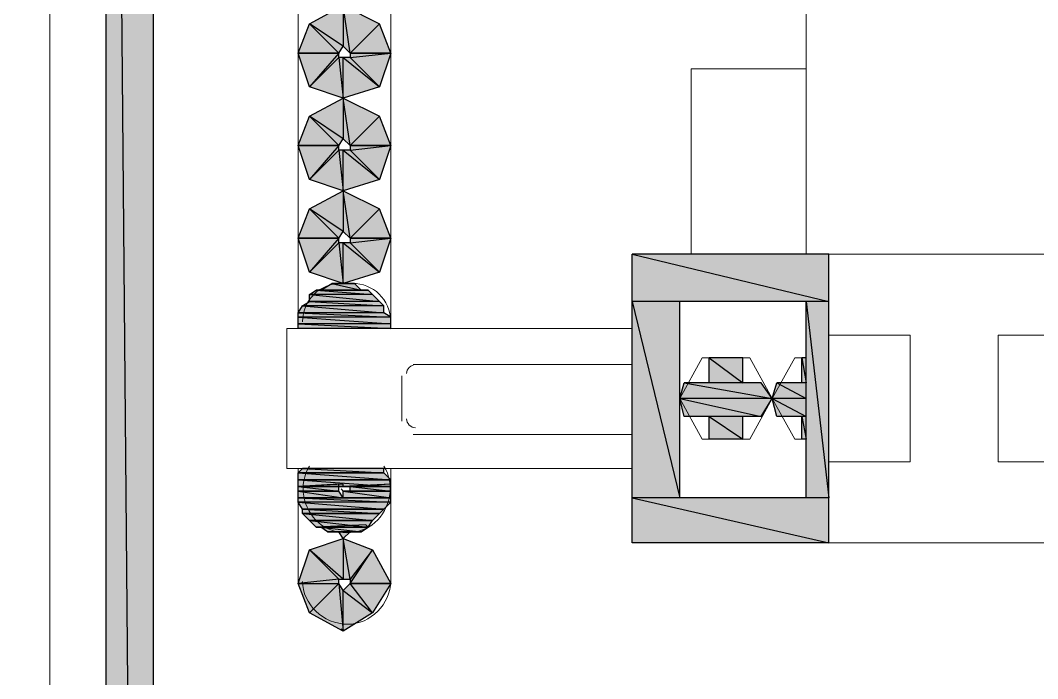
# Model space of a CAD drawing. Header units: millimetres. Extents: x 40 to 176, y -32 to 59.
# Drawn here: x 104.483 to 105.112, y -4.187 to -3.779 of the extents above; entities that cross this region are included whole.
import ezdxf

# ---------------------------------------------------------------- set-up
doc = ezdxf.new("R2010")
doc.units = ezdxf.units.MM
doc.layers.add('15 - Quadro de medição', color=6, linetype='Continuous')

msp = doc.modelspace()

# ---------------------------------------------------------------- hatches: boundary and pattern name
at = {"layer": '15 - Quadro de medição', "true_color": 0x000007}
h = msp.add_hatch(color=7, dxfattribs=at)
h.paths.add_polyline_path([(104.56549, -2.68359), (104.53616, -2.68359), (104.56549, -6.02603)])
h.paths.add_polyline_path([(104.53616, -2.68359), (104.56549, -6.02603), (104.53616, -6.02603)])
h = msp.add_hatch(color=7, dxfattribs=at)
h.paths.add_polyline_path([(104.71215, -3.7996), (104.70517, -3.78144), (104.68701, -3.7996)])
h.paths.add_polyline_path([(104.70517, -3.78144), (104.68701, -3.7996), (104.68282, -3.77026)])
h.paths.add_polyline_path([(104.68701, -3.7996), (104.68282, -3.77026), (104.68282, -3.79541)])
h.paths.add_polyline_path([(104.68282, -3.77026), (104.68282, -3.79541), (104.66187, -3.78144)])
h.paths.add_polyline_path([(104.68282, -3.79541), (104.66187, -3.78144), (104.68003, -3.7996)])
h.paths.add_polyline_path([(104.66187, -3.78144), (104.68003, -3.7996), (104.65488, -3.7996)])
h = msp.add_hatch(color=7, dxfattribs=at)
h.paths.add_polyline_path([(104.65488, -3.7996), (104.68003, -3.7996), (104.66187, -3.82055)])
h.paths.add_polyline_path([(104.68003, -3.7996), (104.66187, -3.82055), (104.68003, -3.80239)])
h.paths.add_polyline_path([(104.66187, -3.82055), (104.68003, -3.80239), (104.68282, -3.82753)])
h.paths.add_polyline_path([(104.68003, -3.80239), (104.68282, -3.82753), (104.68282, -3.80239)])
h.paths.add_polyline_path([(104.68282, -3.82753), (104.68282, -3.80239), (104.70517, -3.82055)])
h.paths.add_polyline_path([(104.68282, -3.80239), (104.70517, -3.82055), (104.68701, -3.80239)])
h.paths.add_polyline_path([(104.70517, -3.82055), (104.68701, -3.80239), (104.71215, -3.7996)])
h.paths.add_polyline_path([(104.68701, -3.80239), (104.71215, -3.7996), (104.68701, -3.7996)])
h = msp.add_hatch(color=7, dxfattribs=at)
h.paths.add_polyline_path([(104.71215, -3.85686), (104.70517, -3.8387), (104.68701, -3.85686)])
h.paths.add_polyline_path([(104.70517, -3.8387), (104.68701, -3.85686), (104.68282, -3.82753)])
h.paths.add_polyline_path([(104.68701, -3.85686), (104.68282, -3.82753), (104.68282, -3.85267)])
h.paths.add_polyline_path([(104.68282, -3.82753), (104.68282, -3.85267), (104.66187, -3.8387)])
h.paths.add_polyline_path([(104.68282, -3.85267), (104.66187, -3.8387), (104.68003, -3.85686)])
h.paths.add_polyline_path([(104.66187, -3.8387), (104.68003, -3.85686), (104.65488, -3.85686)])
h = msp.add_hatch(color=7, dxfattribs=at)
h.paths.add_polyline_path([(104.65488, -3.85686), (104.68003, -3.85686), (104.66187, -3.87781)])
h.paths.add_polyline_path([(104.68003, -3.85686), (104.66187, -3.87781), (104.68003, -3.85966)])
h.paths.add_polyline_path([(104.66187, -3.87781), (104.68003, -3.85966), (104.68282, -3.8848)])
h.paths.add_polyline_path([(104.68003, -3.85966), (104.68282, -3.8848), (104.68282, -3.85966)])
h.paths.add_polyline_path([(104.68282, -3.8848), (104.68282, -3.85966), (104.70517, -3.87781)])
h.paths.add_polyline_path([(104.68282, -3.85966), (104.70517, -3.87781), (104.68701, -3.85966)])
h.paths.add_polyline_path([(104.70517, -3.87781), (104.68701, -3.85966), (104.71215, -3.85686)])
h.paths.add_polyline_path([(104.68701, -3.85966), (104.71215, -3.85686), (104.68701, -3.85686)])
h = msp.add_hatch(color=7, dxfattribs=at)
h.paths.add_polyline_path([(104.71215, -3.91413), (104.70517, -3.89597), (104.68701, -3.91413)])
h.paths.add_polyline_path([(104.70517, -3.89597), (104.68701, -3.91413), (104.68282, -3.8848)])
h.paths.add_polyline_path([(104.68701, -3.91413), (104.68282, -3.8848), (104.68282, -3.90994)])
h.paths.add_polyline_path([(104.68282, -3.8848), (104.68282, -3.90994), (104.66187, -3.89597)])
h.paths.add_polyline_path([(104.68282, -3.90994), (104.66187, -3.89597), (104.68003, -3.91413)])
h.paths.add_polyline_path([(104.66187, -3.89597), (104.68003, -3.91413), (104.65488, -3.91413)])
h = msp.add_hatch(color=7, dxfattribs=at)
h.paths.add_polyline_path([(104.65488, -3.91413), (104.68003, -3.91413), (104.66187, -3.93508)])
h.paths.add_polyline_path([(104.68003, -3.91413), (104.66187, -3.93508), (104.68003, -3.91692)])
h.paths.add_polyline_path([(104.66187, -3.93508), (104.68003, -3.91692), (104.68282, -3.94206)])
h.paths.add_polyline_path([(104.68003, -3.91692), (104.68282, -3.94206), (104.68282, -3.91692)])
h.paths.add_polyline_path([(104.68282, -3.94206), (104.68282, -3.91692), (104.70517, -3.93508)])
h.paths.add_polyline_path([(104.68282, -3.91692), (104.70517, -3.93508), (104.68701, -3.91692)])
h.paths.add_polyline_path([(104.70517, -3.93508), (104.68701, -3.91692), (104.71215, -3.91413)])
h.paths.add_polyline_path([(104.68701, -3.91692), (104.71215, -3.91413), (104.68701, -3.91413)])
h = msp.add_hatch(color=7, dxfattribs=at)
h.paths.add_polyline_path([(104.98312, -3.92391), (104.86161, -3.92391), (104.98312, -3.95324)])
h.paths.add_polyline_path([(104.86161, -3.92391), (104.98312, -3.95324), (104.86161, -3.95324)])
h = msp.add_hatch(color=7, dxfattribs=at)
h.paths.add_polyline_path([(104.6898, -3.94206), (104.67584, -3.94206), (104.69399, -3.94626)])
h.paths.add_polyline_path([(104.67584, -3.94206), (104.69399, -3.94626), (104.66885, -3.94626)])
h = msp.add_hatch(color=7, dxfattribs=at)
h.paths.add_polyline_path([(104.69818, -3.94626), (104.66606, -3.94626), (104.70098, -3.94905)])
h.paths.add_polyline_path([(104.66606, -3.94626), (104.70098, -3.94905), (104.66187, -3.94905)])
h = msp.add_hatch(color=7, dxfattribs=at)
h.paths.add_polyline_path([(104.70098, -3.94905), (104.66187, -3.94905), (104.70517, -3.95324)])
h.paths.add_polyline_path([(104.66187, -3.94905), (104.70517, -3.95324), (104.66187, -3.95324)])
h = msp.add_hatch(color=7, dxfattribs=at)
h.paths.add_polyline_path([(104.70796, -3.95603), (104.65768, -3.95603), (104.70796, -3.96022)])
h.paths.add_polyline_path([(104.65768, -3.95603), (104.70796, -3.96022), (104.65488, -3.96022)])
h = msp.add_hatch(color=7, dxfattribs=at)
h.paths.add_polyline_path([(104.70517, -3.95324), (104.66187, -3.95324), (104.70796, -3.95603)])
h.paths.add_polyline_path([(104.66187, -3.95324), (104.70796, -3.95603), (104.65768, -3.95603)])
h = msp.add_hatch(color=7, dxfattribs=at)
h.paths.add_polyline_path([(104.89094, -3.95324), (104.86161, -3.95324), (104.89094, -4.07476)])
h.paths.add_polyline_path([(104.86161, -3.95324), (104.89094, -4.07476), (104.86161, -4.07476)])
h = msp.add_hatch(color=7, dxfattribs=at)
h.paths.add_polyline_path([(104.98312, -3.95324), (104.96916, -3.95324), (104.98312, -4.07476)])
h.paths.add_polyline_path([(104.96916, -3.95324), (104.98312, -4.07476), (104.96916, -4.07476)])
h = msp.add_hatch(color=7, dxfattribs=at)
h.paths.add_polyline_path([(104.70796, -3.96022), (104.65488, -3.96022), (104.71215, -3.96302)])
h.paths.add_polyline_path([(104.65488, -3.96022), (104.71215, -3.96302), (104.65488, -3.96302)])
h = msp.add_hatch(color=7, dxfattribs=at)
h.paths.add_polyline_path([(104.71215, -3.96302), (104.65488, -3.96302), (104.71215, -3.96721)])
h.paths.add_polyline_path([(104.65488, -3.96302), (104.71215, -3.96721), (104.65488, -3.96721)])
h = msp.add_hatch(color=7, dxfattribs=at)
h.paths.add_polyline_path([(104.71215, -3.96721), (104.65488, -3.96721), (104.71215, -3.97)])
h.paths.add_polyline_path([(104.65488, -3.96721), (104.71215, -3.97), (104.65488, -3.97)])
h = msp.add_hatch(color=7, dxfattribs=at)
h.paths.add_polyline_path([(104.93005, -3.98816), (104.90909, -3.98816), (104.93005, -4.00352)])
h.paths.add_polyline_path([(104.90909, -3.98816), (104.93005, -4.00352), (104.90909, -4.00352)])
h = msp.add_hatch(color=7, dxfattribs=at)
h.paths.add_polyline_path([(104.96916, -3.98816), (104.96636, -3.98816), (104.96916, -4.00352)])
h.paths.add_polyline_path([(104.96636, -3.98816), (104.96916, -4.00352), (104.96636, -4.00352)])
h = msp.add_hatch(color=7, dxfattribs=at)
h.paths.add_polyline_path([(104.94122, -4.00352), (104.89373, -4.00352), (104.9482, -4.0133)])
h.paths.add_polyline_path([(104.89373, -4.00352), (104.9482, -4.0133), (104.89094, -4.0133)])
h = msp.add_hatch(color=7, dxfattribs=at)
h.paths.add_polyline_path([(104.96916, -4.00352), (104.951, -4.00352), (104.96916, -4.0133)])
h.paths.add_polyline_path([(104.951, -4.00352), (104.96916, -4.0133), (104.9482, -4.0133)])
h = msp.add_hatch(color=7, dxfattribs=at)
h.paths.add_polyline_path([(104.9482, -4.0133), (104.89094, -4.0133), (104.94122, -4.02447)])
h.paths.add_polyline_path([(104.89094, -4.0133), (104.94122, -4.02447), (104.89373, -4.02447)])
h = msp.add_hatch(color=7, dxfattribs=at)
h.paths.add_polyline_path([(104.96916, -4.0133), (104.9482, -4.0133), (104.96916, -4.02447)])
h.paths.add_polyline_path([(104.9482, -4.0133), (104.96916, -4.02447), (104.951, -4.02447)])
h = msp.add_hatch(color=7, dxfattribs=at)
h.paths.add_polyline_path([(104.93005, -4.02447), (104.90909, -4.02447), (104.93005, -4.03844)])
h.paths.add_polyline_path([(104.90909, -4.02447), (104.93005, -4.03844), (104.90909, -4.03844)])
h = msp.add_hatch(color=7, dxfattribs=at)
h.paths.add_polyline_path([(104.96916, -4.02447), (104.96636, -4.02447), (104.96916, -4.03844)])
h.paths.add_polyline_path([(104.96636, -4.02447), (104.96916, -4.03844), (104.96636, -4.03844)])
h = msp.add_hatch(color=7, dxfattribs=at)
h.paths.add_polyline_path([(104.70796, -4.0566), (104.65768, -4.0566), (104.70796, -4.05939)])
h.paths.add_polyline_path([(104.65768, -4.0566), (104.70796, -4.05939), (104.65488, -4.05939)])
h.paths.add_polyline_path([(104.70796, -4.05939), (104.65488, -4.05939)])
h.paths.add_polyline_path([(104.65488, -4.05939), (104.70796, -4.05939)])
h = msp.add_hatch(color=7, dxfattribs=at)
h.paths.add_polyline_path([(104.70796, -4.05939), (104.65488, -4.05939), (104.71215, -4.06358)])
h.paths.add_polyline_path([(104.65488, -4.05939), (104.71215, -4.06358), (104.65488, -4.06358)])
h.paths.add_polyline_path([(104.71215, -4.06358), (104.65488, -4.06358)])
h.paths.add_polyline_path([(104.65488, -4.06358), (104.71215, -4.06358)])
h = msp.add_hatch(color=7, dxfattribs=at)
h.paths.add_polyline_path([(104.71215, -4.06358), (104.65488, -4.06358), (104.71215, -4.06777)])
h.paths.add_polyline_path([(104.65488, -4.06358), (104.71215, -4.06777), (104.65488, -4.06777)])
h = msp.add_hatch(color=7, dxfattribs=at)
h.paths.add_polyline_path([(104.65488, -4.06777), (104.68282, -4.06777), (104.68282, -4.06638)])
h.paths.add_polyline_path([(104.68282, -4.06777), (104.68282, -4.06638), (104.65488, -4.06777)])
h = msp.add_hatch(color=7, dxfattribs=at)
h.paths.add_polyline_path([(104.68003, -4.06777), (104.68003, -4.06638), (104.65488, -4.06777)])
h.paths.add_polyline_path([(104.68003, -4.06777), (104.65488, -4.06777), (104.68282, -4.06777)])
h = msp.add_hatch(color=7, dxfattribs=at)
h.paths.add_polyline_path([(104.65488, -4.06777), (104.68003, -4.06777), (104.68003, -4.06638)])
h.paths.add_polyline_path([(104.68003, -4.06777), (104.68003, -4.06638), (104.65488, -4.06777)])
h = msp.add_hatch(color=7, dxfattribs=at)
h.paths.add_polyline_path([(104.65488, -4.06777), (104.68003, -4.06777), (104.68003, -4.06638)])
h.paths.add_polyline_path([(104.68003, -4.06777), (104.68003, -4.06638), (104.65488, -4.06777)])
h = msp.add_hatch(color=7, dxfattribs=at)
h.paths.add_polyline_path([(104.65488, -4.06777), (104.68003, -4.06777), (104.68003, -4.06638)])
h.paths.add_polyline_path([(104.68003, -4.06777), (104.68003, -4.06638), (104.65488, -4.06777)])
h = msp.add_hatch(color=7, dxfattribs=at)
h.paths.add_polyline_path([(104.65488, -4.06777), (104.68003, -4.06777), (104.68003, -4.06638)])
h.paths.add_polyline_path([(104.68003, -4.06777), (104.68003, -4.06638), (104.65488, -4.06777)])
h.paths.add_polyline_path([(104.68003, -4.06777), (104.65488, -4.06777)])
h.paths.add_polyline_path([(104.65488, -4.06777), (104.68003, -4.06777), (104.68003, -4.06638)])
h = msp.add_hatch(color=7, dxfattribs=at)
h.paths.add_polyline_path([(104.65488, -4.06777), (104.68003, -4.06777), (104.68003, -4.06638)])
h.paths.add_polyline_path([(104.68003, -4.06777), (104.68003, -4.06638), (104.65488, -4.06777)])
h = msp.add_hatch(color=7, dxfattribs=at)
h.paths.add_polyline_path([(104.68003, -4.06777), (104.65488, -4.06777), (104.68003, -4.07057)])
h.paths.add_polyline_path([(104.65488, -4.06777), (104.68003, -4.07057), (104.65488, -4.07057)])
h = msp.add_hatch(color=7, dxfattribs=at)
h.paths.add_polyline_path([(104.68003, -4.07057), (104.65488, -4.07057), (104.68282, -4.07476)])
h.paths.add_polyline_path([(104.65488, -4.07057), (104.68282, -4.07476), (104.65488, -4.07476)])
h = msp.add_hatch(color=7, dxfattribs=at)
h.paths.add_polyline_path([(104.68282, -4.06777), (104.71215, -4.06777), (104.71215, -4.06638)])
h.paths.add_polyline_path([(104.71215, -4.06777), (104.71215, -4.06638), (104.68282, -4.06777)])
h = msp.add_hatch(color=7, dxfattribs=at)
h.paths.add_polyline_path([(104.68282, -4.06777), (104.71215, -4.06777), (104.71215, -4.06638)])
h.paths.add_polyline_path([(104.71215, -4.06777), (104.71215, -4.06638), (104.68282, -4.06777)])
h = msp.add_hatch(color=7, dxfattribs=at)
h.paths.add_polyline_path([(104.68282, -4.06777), (104.71215, -4.06777), (104.71215, -4.06638)])
h.paths.add_polyline_path([(104.71215, -4.06777), (104.71215, -4.06638), (104.68282, -4.06777)])
h = msp.add_hatch(color=7, dxfattribs=at)
h.paths.add_polyline_path([(104.71215, -4.07057), (104.68282, -4.07057), (104.71215, -4.07476)])
h.paths.add_polyline_path([(104.68282, -4.07057), (104.71215, -4.07476), (104.68282, -4.07476)])
h = msp.add_hatch(color=7, dxfattribs=at)
h.paths.add_polyline_path([(104.68701, -4.06777), (104.71215, -4.06777), (104.71215, -4.06638)])
h.paths.add_polyline_path([(104.71215, -4.06777), (104.71215, -4.06638), (104.68701, -4.06777)])
h = msp.add_hatch(color=7, dxfattribs=at)
h.paths.add_polyline_path([(104.68701, -4.06777), (104.71215, -4.06777), (104.71215, -4.06638)])
h.paths.add_polyline_path([(104.71215, -4.06777), (104.71215, -4.06638), (104.68701, -4.06777)])
h = msp.add_hatch(color=7, dxfattribs=at)
h.paths.add_polyline_path([(104.68701, -4.06777), (104.71215, -4.06777), (104.71215, -4.06638)])
h.paths.add_polyline_path([(104.71215, -4.06777), (104.71215, -4.06638), (104.68701, -4.06777)])
h = msp.add_hatch(color=7, dxfattribs=at)
h.paths.add_polyline_path([(104.71215, -4.06777), (104.68701, -4.06777), (104.71215, -4.07057)])
h.paths.add_polyline_path([(104.68701, -4.06777), (104.71215, -4.07057), (104.68701, -4.07057)])
h = msp.add_hatch(color=7, dxfattribs=at)
h.paths.add_polyline_path([(104.71215, -4.07476), (104.65488, -4.07476), (104.71215, -4.07755)])
h.paths.add_polyline_path([(104.65488, -4.07476), (104.71215, -4.07755), (104.65488, -4.07755)])
h = msp.add_hatch(color=7, dxfattribs=at)
h.paths.add_polyline_path([(104.98312, -4.07476), (104.86161, -4.07476), (104.98312, -4.10269)])
h.paths.add_polyline_path([(104.86161, -4.07476), (104.98312, -4.10269), (104.86161, -4.10269)])
h = msp.add_hatch(color=7, dxfattribs=at)
h.paths.add_polyline_path([(104.71215, -4.07755), (104.65488, -4.07755), (104.70796, -4.08174)])
h.paths.add_polyline_path([(104.65488, -4.07755), (104.70796, -4.08174), (104.65768, -4.08174)])
h.paths.add_polyline_path([(104.70796, -4.08174), (104.65768, -4.08174)])
h.paths.add_polyline_path([(104.65768, -4.08174), (104.70796, -4.08174)])
h = msp.add_hatch(color=7, dxfattribs=at)
h.paths.add_polyline_path([(104.70796, -4.08174), (104.65768, -4.08174), (104.70517, -4.08453)])
h.paths.add_polyline_path([(104.65768, -4.08174), (104.70517, -4.08453), (104.65768, -4.08453)])
h.paths.add_polyline_path([(104.70517, -4.08453), (104.65768, -4.08453)])
h.paths.add_polyline_path([(104.65768, -4.08453), (104.70517, -4.08453)])
h = msp.add_hatch(color=7, dxfattribs=at)
h.paths.add_polyline_path([(104.70517, -4.08453), (104.65768, -4.08453), (104.70098, -4.08872)])
h.paths.add_polyline_path([(104.65768, -4.08453), (104.70098, -4.08872), (104.66187, -4.08872)])
h.paths.add_polyline_path([(104.70098, -4.08872), (104.66187, -4.08872)])
h.paths.add_polyline_path([(104.66187, -4.08872), (104.70098, -4.08872)])
h = msp.add_hatch(color=7, dxfattribs=at)
h.paths.add_polyline_path([(104.70098, -4.08872), (104.66187, -4.08872), (104.69818, -4.09291)])
h.paths.add_polyline_path([(104.66187, -4.08872), (104.69818, -4.09291), (104.66606, -4.09291)])
h.paths.add_polyline_path([(104.69818, -4.09291), (104.66606, -4.09291), (104.66885, -4.09291)])
msp.add_hatch(color=7, dxfattribs=at).paths.add_polyline_path([(104.66606, -4.09291), (104.69818, -4.09291), (104.69679, -4.09152)])
h = msp.add_hatch(color=7, dxfattribs=at)
h.paths.add_polyline_path([(104.69818, -4.09291), (104.66885, -4.09291), (104.69399, -4.09571)])
h.paths.add_polyline_path([(104.66885, -4.09291), (104.69399, -4.09571), (104.67304, -4.09571)])
h.paths.add_polyline_path([(104.69399, -4.09571), (104.67304, -4.09571)])
h.paths.add_polyline_path([(104.67304, -4.09571), (104.69399, -4.09571)])
h = msp.add_hatch(color=7, dxfattribs=at)
h.paths.add_polyline_path([(104.67584, -4.09571), (104.68003, -4.09571), (104.68701, -4.09571)])
h.paths.add_polyline_path([(104.68003, -4.09571), (104.68701, -4.09571), (104.68282, -4.0999)])
h = msp.add_hatch(color=7, dxfattribs=at)
h.paths.add_polyline_path([(104.71215, -4.12783), (104.68701, -4.12783), (104.70098, -4.10688)])
h.paths.add_polyline_path([(104.68701, -4.12783), (104.70098, -4.10688), (104.68701, -4.12504)])
h.paths.add_polyline_path([(104.70098, -4.10688), (104.68701, -4.12504), (104.68282, -4.0999)])
h.paths.add_polyline_path([(104.68701, -4.12504), (104.68282, -4.0999), (104.68282, -4.12504)])
h.paths.add_polyline_path([(104.68282, -4.0999), (104.68282, -4.12504), (104.66187, -4.10688)])
h.paths.add_polyline_path([(104.68282, -4.12504), (104.66187, -4.10688), (104.68003, -4.12504)])
h.paths.add_polyline_path([(104.66187, -4.10688), (104.68003, -4.12504), (104.65488, -4.12783)])
h.paths.add_polyline_path([(104.68003, -4.12504), (104.65488, -4.12783), (104.68003, -4.12783)])
h.paths.add_polyline_path([(104.65488, -4.12783), (104.68003, -4.12783), (104.66187, -4.14599)])
h = msp.add_hatch(color=7, dxfattribs=at)
h.paths.add_polyline_path([(104.66187, -4.14599), (104.68003, -4.12783), (104.68282, -4.15717)])
h.paths.add_polyline_path([(104.68003, -4.12783), (104.68282, -4.15717), (104.68282, -4.13202)])
h.paths.add_polyline_path([(104.68282, -4.15717), (104.68282, -4.13202), (104.70098, -4.14599)])
h.paths.add_polyline_path([(104.68282, -4.13202), (104.70098, -4.14599), (104.68701, -4.12783)])
h.paths.add_polyline_path([(104.70098, -4.14599), (104.68701, -4.12783), (104.71215, -4.12783)])

# ---------------------------------------------------------------- linework, layer by layer
at = {"layer": '15 - Quadro de medição', "color": 7, "linetype": 'Continuous', "lineweight": 20, "true_color": 0x000007}
for points in [[(102.64914, -2.31903), (104.50124, -2.31903), (104.50124, -6.02603), (102.64914, -6.02603)], [(104.50124, -2.31903), (106.35334, -2.31903), (106.35334, -6.02603), (104.50124, -6.02603)], [(105.42729, -3.92391), (106.00276, -3.92391), (106.00276, -4.10269), (104.86161, -4.10269), (104.86161, -3.92391)], [(104.98312, -4.05241), (105.03341, -4.05241), (105.03341, -3.97419), (104.98312, -3.97419)], [(105.08788, -4.05241), (105.13677, -4.05241), (105.13677, -3.97419), (105.08788, -3.97419)], [(104.9049, -3.98816), (104.89094, -4.0133), (104.9049, -4.03844), (104.93424, -4.03844), (104.9482, -4.0133), (104.93424, -3.98816)]]:
    msp.add_lwpolyline(points, close=True, dxfattribs=at)
for points in [[(104.56549, -6.02603), (104.56549, -2.46848), (104.56549, -2.46848)], [(104.50124, -2.5481), (104.50124, -6.02603), (102.64914, -6.02603), (102.64914, -2.5481)], [(106.35334, -2.5481), (106.35334, -6.02603), (104.50124, -6.02603), (104.50124, -2.5481)], [(104.53616, -2.68359), (104.53616, -6.02603), (104.56549, -6.02603), (104.52219, -6.02603)], [(104.65488, -3.97), (104.65488, -3.06211), (104.65488, -3.06211)], [(104.71215, -3.06211), (104.71215, -3.97), (104.71215, -3.97)], [(104.96916, -3.92391), (104.96916, -3.57751), (104.96916, -3.57751)], [(104.89792, -3.92391), (104.89792, -3.80937), (104.96916, -3.80937)], [(104.98312, -3.92391), (104.98312, -4.10269), (104.98312, -4.10269)], [(104.68701, -3.94206), (104.68282, -3.94206), (104.68003, -3.94206)], [(104.96916, -3.95324), (104.89094, -3.95324), (104.89094, -4.07476), (104.96916, -4.07476)], [(104.96916, -3.95324), (104.96916, -4.07476), (104.96916, -4.07476)], [(104.86161, -3.97), (104.6479, -3.97), (104.6479, -4.0566), (104.86161, -4.0566)], [(104.6479, -3.97), (104.75545, -3.97), (104.75545, -3.97)], [(104.65488, -3.96721), (104.65488, -3.97), (104.65488, -3.97)], [(104.71215, -3.97), (104.71215, -3.96721), (104.71215, -3.96721)], [(104.90909, -3.98816), (104.90909, -4.00352), (104.90909, -4.00352)], [(104.93005, -3.98816), (104.93005, -4.00352), (104.93005, -4.00352)], [(104.96916, -3.98816), (104.96217, -3.98816), (104.9482, -4.0133), (104.96217, -4.03844), (104.96916, -4.03844)], [(104.96217, -3.98816), (104.96636, -3.98816), (104.96636, -4.00352)], [(104.72612, -3.99235), (104.86161, -3.99235), (104.86161, -3.99235)], [(104.71914, -4.02727), (104.71914, -3.99933), (104.71914, -3.99933)], [(104.89373, -4.00352), (104.90909, -4.00352), (104.90909, -4.00352)], [(104.93005, -4.00352), (104.94122, -4.00352), (104.94122, -4.00352)], [(104.951, -4.00352), (104.96636, -4.00352), (104.96636, -4.00352)], [(104.89373, -4.02447), (104.90909, -4.02447), (104.90909, -4.02447)], [(104.90909, -4.02447), (104.90909, -4.03844), (104.90909, -4.03844)], [(104.93005, -4.02447), (104.93005, -4.03844), (104.93005, -4.03844)], [(104.93005, -4.02447), (104.94122, -4.02447), (104.94122, -4.02447)], [(104.951, -4.02447), (104.96636, -4.02447), (104.96636, -4.02447)], [(104.96636, -4.02447), (104.96636, -4.03844), (104.96636, -4.03844)], [(104.86161, -4.03565), (104.72612, -4.03565), (104.72612, -4.03565)], [(104.65488, -4.12783), (104.65488, -4.0566), (104.65488, -4.0566)], [(104.71215, -4.0566), (104.71215, -4.12783), (104.71215, -4.12783)], [(104.68282, -4.07057), (104.68142, -4.06917), (104.68142, -4.06917)], [(104.68282, -4.15717), (104.68142, -4.15577), (104.68142, -4.15577)]]:
    msp.add_lwpolyline(points, dxfattribs=at)
at = {"layer": '15 - Quadro de medição', "color": 7, "linetype": 'Continuous', "lineweight": -2, "true_color": 0x000007}
for points in [[(104.56549, -2.68359), (104.53616, -2.68359), (104.56549, -6.02603)], [(104.53616, -2.68359), (104.56549, -6.02603), (104.53616, -6.02603)], [(104.68282, -3.77026), (104.68282, -3.79541), (104.66187, -3.78144)], [(104.70517, -3.78144), (104.68701, -3.7996), (104.68282, -3.77026)], [(104.68701, -3.7996), (104.68282, -3.77026), (104.68282, -3.79541)], [(104.66187, -3.78144), (104.68003, -3.7996), (104.65488, -3.7996)], [(104.68282, -3.79541), (104.66187, -3.78144), (104.68003, -3.7996)], [(104.71215, -3.7996), (104.70517, -3.78144), (104.68701, -3.7996)], [(104.65488, -3.7996), (104.68003, -3.7996), (104.66187, -3.82055)], [(104.68003, -3.7996), (104.66187, -3.82055), (104.68003, -3.80239)], [(104.70517, -3.82055), (104.68701, -3.80239), (104.71215, -3.7996)], [(104.68701, -3.80239), (104.71215, -3.7996), (104.68701, -3.7996)], [(104.66187, -3.82055), (104.68003, -3.80239), (104.68282, -3.82753)], [(104.68003, -3.80239), (104.68282, -3.82753), (104.68282, -3.80239)], [(104.68282, -3.82753), (104.68282, -3.80239), (104.70517, -3.82055)], [(104.68282, -3.80239), (104.70517, -3.82055), (104.68701, -3.80239)], [(104.68282, -3.82753), (104.68282, -3.85267), (104.66187, -3.8387)], [(104.70517, -3.8387), (104.68701, -3.85686), (104.68282, -3.82753)], [(104.68701, -3.85686), (104.68282, -3.82753), (104.68282, -3.85267)], [(104.66187, -3.8387), (104.68003, -3.85686), (104.65488, -3.85686)], [(104.68282, -3.85267), (104.66187, -3.8387), (104.68003, -3.85686)], [(104.71215, -3.85686), (104.70517, -3.8387), (104.68701, -3.85686)], [(104.65488, -3.85686), (104.68003, -3.85686), (104.66187, -3.87781)], [(104.68003, -3.85686), (104.66187, -3.87781), (104.68003, -3.85966)], [(104.70517, -3.87781), (104.68701, -3.85966), (104.71215, -3.85686)], [(104.68701, -3.85966), (104.71215, -3.85686), (104.68701, -3.85686)], [(104.66187, -3.87781), (104.68003, -3.85966), (104.68282, -3.8848)], [(104.68003, -3.85966), (104.68282, -3.8848), (104.68282, -3.85966)], [(104.68282, -3.8848), (104.68282, -3.85966), (104.70517, -3.87781)], [(104.68282, -3.85966), (104.70517, -3.87781), (104.68701, -3.85966)], [(104.68282, -3.8848), (104.68282, -3.90994), (104.66187, -3.89597)], [(104.70517, -3.89597), (104.68701, -3.91413), (104.68282, -3.8848)], [(104.68701, -3.91413), (104.68282, -3.8848), (104.68282, -3.90994)], [(104.66187, -3.89597), (104.68003, -3.91413), (104.65488, -3.91413)], [(104.68282, -3.90994), (104.66187, -3.89597), (104.68003, -3.91413)], [(104.71215, -3.91413), (104.70517, -3.89597), (104.68701, -3.91413)], [(104.65488, -3.91413), (104.68003, -3.91413), (104.66187, -3.93508)], [(104.68003, -3.91413), (104.66187, -3.93508), (104.68003, -3.91692)], [(104.66187, -3.93508), (104.68003, -3.91692), (104.68282, -3.94206)], [(104.68003, -3.91692), (104.68282, -3.94206), (104.68282, -3.91692)], [(104.68282, -3.94206), (104.68282, -3.91692), (104.70517, -3.93508)], [(104.68282, -3.91692), (104.70517, -3.93508), (104.68701, -3.91692)], [(104.70517, -3.93508), (104.68701, -3.91692), (104.71215, -3.91413)], [(104.68701, -3.91692), (104.71215, -3.91413), (104.68701, -3.91413)], [(104.98312, -3.92391), (104.86161, -3.92391), (104.98312, -3.95324)], [(104.86161, -3.92391), (104.98312, -3.95324), (104.86161, -3.95324)], [(104.67584, -3.94206), (104.69399, -3.94626), (104.66885, -3.94626)], [(104.68003, -3.94206), (104.6898, -3.94206), (104.67584, -3.94206)], [(104.6898, -3.94206), (104.67584, -3.94206), (104.69399, -3.94626)], [(104.68701, -3.94206), (104.68003, -3.94206), (104.6898, -3.94206)], [(104.66606, -3.94626), (104.70098, -3.94905), (104.66187, -3.94905)], [(104.70098, -3.94905), (104.66187, -3.94905), (104.70517, -3.95324)], [(104.66187, -3.94905), (104.70517, -3.95324), (104.66187, -3.95324)], [(104.66885, -3.94626), (104.69818, -3.94626), (104.66606, -3.94626)], [(104.69818, -3.94626), (104.66606, -3.94626), (104.70098, -3.94905)], [(104.69399, -3.94626), (104.66885, -3.94626), (104.69818, -3.94626)], [(104.65768, -3.95603), (104.70796, -3.96022), (104.65488, -3.96022)], [(104.66187, -3.95324), (104.70796, -3.95603), (104.65768, -3.95603)], [(104.70796, -3.95603), (104.65768, -3.95603), (104.70796, -3.96022)], [(104.70517, -3.95324), (104.66187, -3.95324), (104.70796, -3.95603)], [(104.89094, -3.95324), (104.86161, -3.95324), (104.89094, -4.07476)], [(104.86161, -3.95324), (104.89094, -4.07476), (104.86161, -4.07476)], [(104.98312, -3.95324), (104.96916, -3.95324), (104.98312, -4.07476)], [(104.96916, -3.95324), (104.98312, -4.07476), (104.96916, -4.07476)], [(104.70796, -3.96022), (104.65488, -3.96022), (104.71215, -3.96302)], [(104.65488, -3.96022), (104.71215, -3.96302), (104.65488, -3.96302)], [(104.71215, -3.96302), (104.65488, -3.96302), (104.71215, -3.96721)], [(104.65488, -3.96302), (104.71215, -3.96721), (104.65488, -3.96721)], [(104.71215, -3.96721), (104.65488, -3.96721), (104.71215, -3.97)], [(104.65488, -3.96721), (104.71215, -3.97), (104.65488, -3.97)], [(104.93005, -3.98816), (104.90909, -3.98816), (104.93005, -4.00352)], [(104.90909, -3.98816), (104.93005, -4.00352), (104.90909, -4.00352)], [(104.96916, -3.98816), (104.96636, -3.98816), (104.96916, -4.00352)], [(104.96636, -3.98816), (104.96916, -4.00352), (104.96636, -4.00352)], [(104.89373, -4.00352), (104.9482, -4.0133), (104.89094, -4.0133)], [(104.94122, -4.00352), (104.89373, -4.00352), (104.9482, -4.0133)], [(104.951, -4.00352), (104.96916, -4.0133), (104.9482, -4.0133)], [(104.96916, -4.00352), (104.951, -4.00352), (104.96916, -4.0133)], [(104.9482, -4.0133), (104.89094, -4.0133), (104.94122, -4.02447)], [(104.89094, -4.0133), (104.94122, -4.02447), (104.89373, -4.02447)], [(104.96916, -4.0133), (104.9482, -4.0133), (104.96916, -4.02447)], [(104.9482, -4.0133), (104.96916, -4.02447), (104.951, -4.02447)], [(104.93005, -4.02447), (104.90909, -4.02447), (104.93005, -4.03844)], [(104.90909, -4.02447), (104.93005, -4.03844), (104.90909, -4.03844)], [(104.96916, -4.02447), (104.96636, -4.02447), (104.96916, -4.03844)], [(104.96636, -4.02447), (104.96916, -4.03844), (104.96636, -4.03844)], [(104.65768, -4.0566), (104.70796, -4.05939), (104.65488, -4.05939)], [(104.70796, -4.0566), (104.65768, -4.0566), (104.70796, -4.05939)], [(104.70796, -4.05939), (104.65488, -4.05939)], [(104.65488, -4.05939), (104.70796, -4.05939), (104.70796, -4.05939)], [(104.70796, -4.05939), (104.65488, -4.05939), (104.71215, -4.06358)], [(104.65488, -4.05939), (104.71215, -4.06358), (104.65488, -4.06358)], [(104.71215, -4.06358), (104.65488, -4.06358)], [(104.65488, -4.06358), (104.71215, -4.06358), (104.71215, -4.06358)], [(104.71215, -4.06358), (104.65488, -4.06358), (104.71215, -4.06777)], [(104.65488, -4.06358), (104.71215, -4.06777), (104.65488, -4.06777)], [(104.65488, -4.06777), (104.68282, -4.06777), (104.68282, -4.06638)], [(104.68282, -4.06777), (104.68282, -4.06638), (104.65488, -4.06777)], [(104.68003, -4.06777), (104.68003, -4.06638), (104.65488, -4.06777)], [(104.65488, -4.06777), (104.68003, -4.06777), (104.68003, -4.06638)], [(104.68003, -4.06777), (104.68003, -4.06638), (104.65488, -4.06777)], [(104.65488, -4.06777), (104.68003, -4.06777), (104.68003, -4.06638)], [(104.68003, -4.06777), (104.68003, -4.06638), (104.65488, -4.06777)], [(104.65488, -4.06777), (104.68003, -4.06777), (104.68003, -4.06638)], [(104.68003, -4.06777), (104.68003, -4.06638), (104.65488, -4.06777)], [(104.65488, -4.06777), (104.68003, -4.06777), (104.68003, -4.06638)], [(104.68003, -4.06777), (104.68003, -4.06638), (104.65488, -4.06777)], [(104.65488, -4.06777), (104.68003, -4.06777), (104.68003, -4.06638)], [(104.65488, -4.06777), (104.68003, -4.06777), (104.68003, -4.06638)], [(104.68003, -4.06777), (104.68003, -4.06638), (104.65488, -4.06777)], [(104.68003, -4.06777), (104.65488, -4.06777), (104.68282, -4.06777)], [(104.68003, -4.06777), (104.65488, -4.06777)], [(104.68003, -4.06777), (104.65488, -4.06777), (104.68003, -4.07057)], [(104.65488, -4.06777), (104.68003, -4.07057), (104.65488, -4.07057)], [(104.65488, -4.07057), (104.68003, -4.07057), (104.68003, -4.07057)], [(104.68003, -4.07057), (104.68003, -4.07057), (104.65488, -4.07057)], [(104.68003, -4.07057), (104.65488, -4.07057)], [(104.65488, -4.07057), (104.68003, -4.07057), (104.68003, -4.07057)], [(104.65488, -4.07057), (104.68003, -4.07057), (104.68003, -4.07057)], [(104.68003, -4.07057), (104.68003, -4.07057), (104.65488, -4.07057)], [(104.65488, -4.07057), (104.68003, -4.07057), (104.68003, -4.07057)], [(104.68003, -4.07057), (104.68003, -4.07057), (104.65488, -4.07057)], [(104.65488, -4.07057), (104.68003, -4.07057), (104.68003, -4.07057)], [(104.68003, -4.07057), (104.68003, -4.07057), (104.65488, -4.07057)], [(104.65488, -4.07057), (104.68003, -4.07057), (104.68003, -4.07057)], [(104.68003, -4.07057), (104.68003, -4.07057), (104.65488, -4.07057)], [(104.65488, -4.07057), (104.68003, -4.07057), (104.68003, -4.07057)], [(104.68003, -4.07057), (104.68003, -4.07057), (104.65488, -4.07057)], [(104.68003, -4.07057), (104.65488, -4.07057), (104.68282, -4.07476)], [(104.65488, -4.07057), (104.68282, -4.07476), (104.65488, -4.07476)], [(104.68282, -4.06777), (104.71215, -4.06777), (104.71215, -4.06638)], [(104.71215, -4.06777), (104.71215, -4.06638), (104.68282, -4.06777)], [(104.68282, -4.06777), (104.71215, -4.06777), (104.71215, -4.06638)], [(104.71215, -4.06777), (104.71215, -4.06638), (104.68282, -4.06777)], [(104.68282, -4.06777), (104.71215, -4.06777), (104.71215, -4.06638)], [(104.71215, -4.06777), (104.71215, -4.06638), (104.68282, -4.06777)], [(104.71215, -4.06777), (104.68282, -4.06777)], [(104.68282, -4.06777), (104.71215, -4.06777), (104.68701, -4.06777)], [(104.68701, -4.07057), (104.71215, -4.07057), (104.68282, -4.07057)], [(104.68282, -4.07057), (104.71215, -4.07057), (104.71215, -4.07057)], [(104.71215, -4.07057), (104.71215, -4.07057), (104.68282, -4.07057)], [(104.71215, -4.07057), (104.68282, -4.07057), (104.71215, -4.07476)], [(104.68282, -4.07057), (104.71215, -4.07476), (104.68282, -4.07476)], [(104.68701, -4.06777), (104.71215, -4.06777), (104.71215, -4.06638)], [(104.71215, -4.06777), (104.71215, -4.06638), (104.68701, -4.06777)], [(104.68701, -4.06777), (104.71215, -4.06777), (104.71215, -4.06638)], [(104.71215, -4.06777), (104.71215, -4.06638), (104.68701, -4.06777)], [(104.68701, -4.06777), (104.71215, -4.06777), (104.71215, -4.06638)], [(104.71215, -4.06777), (104.71215, -4.06638), (104.68701, -4.06777)], [(104.71215, -4.06777), (104.68701, -4.06777), (104.71215, -4.07057)], [(104.68701, -4.06777), (104.71215, -4.07057), (104.68701, -4.07057)], [(104.68701, -4.07057), (104.71215, -4.07057), (104.71215, -4.07057)], [(104.71215, -4.07057), (104.71215, -4.07057), (104.68701, -4.07057)], [(104.68701, -4.07057), (104.71215, -4.07057), (104.71215, -4.07057)], [(104.71215, -4.07057), (104.71215, -4.07057), (104.68701, -4.07057)], [(104.68701, -4.07057), (104.71215, -4.07057), (104.71215, -4.07057)], [(104.71215, -4.07057), (104.71215, -4.07057), (104.68701, -4.07057)], [(104.71215, -4.07057), (104.68701, -4.07057)], [(104.68701, -4.07057), (104.71215, -4.07057), (104.71215, -4.07057)], [(104.68701, -4.07057), (104.71215, -4.07057), (104.71215, -4.07057)], [(104.71215, -4.07057), (104.71215, -4.07057), (104.68701, -4.07057)], [(104.71215, -4.07057), (104.68701, -4.07057)], [(104.65488, -4.07476), (104.68282, -4.07476), (104.68282, -4.07476)], [(104.68282, -4.07476), (104.68282, -4.07476), (104.65488, -4.07476)], [(104.65488, -4.07476), (104.71215, -4.07476), (104.71215, -4.07476)], [(104.71215, -4.07476), (104.71215, -4.07476), (104.65488, -4.07476)], [(104.71215, -4.07476), (104.65488, -4.07476), (104.71215, -4.07755)], [(104.65488, -4.07476), (104.71215, -4.07755), (104.65488, -4.07755)], [(104.68282, -4.07476), (104.71215, -4.07476), (104.71215, -4.07476)], [(104.71215, -4.07476), (104.71215, -4.07476), (104.68282, -4.07476)], [(104.98312, -4.07476), (104.86161, -4.07476), (104.98312, -4.10269)], [(104.86161, -4.07476), (104.98312, -4.10269), (104.86161, -4.10269)], [(104.71215, -4.07755), (104.65488, -4.07755), (104.70796, -4.08174)], [(104.65488, -4.07755), (104.70796, -4.08174), (104.65768, -4.08174)], [(104.70796, -4.08174), (104.65768, -4.08174)], [(104.65768, -4.08174), (104.70796, -4.08174), (104.70796, -4.08174)], [(104.70796, -4.08174), (104.65768, -4.08174), (104.70517, -4.08453)], [(104.65768, -4.08174), (104.70517, -4.08453), (104.65768, -4.08453)], [(104.70517, -4.08453), (104.65768, -4.08453)], [(104.65768, -4.08453), (104.70517, -4.08453), (104.70517, -4.08453)], [(104.70517, -4.08453), (104.65768, -4.08453), (104.70098, -4.08872)], [(104.65768, -4.08453), (104.70098, -4.08872), (104.66187, -4.08872)], [(104.70098, -4.08872), (104.66187, -4.08872)], [(104.66187, -4.08872), (104.70098, -4.08872), (104.70098, -4.08872)], [(104.70098, -4.08872), (104.66187, -4.08872), (104.69818, -4.09291)], [(104.66187, -4.08872), (104.69818, -4.09291), (104.66606, -4.09291)], [(104.66606, -4.09291), (104.69818, -4.09291), (104.69679, -4.09152)], [(104.69818, -4.09291), (104.66606, -4.09291), (104.66885, -4.09291)], [(104.69818, -4.09291), (104.66885, -4.09291), (104.69399, -4.09571)], [(104.66885, -4.09291), (104.69399, -4.09571), (104.67304, -4.09571)], [(104.69399, -4.09571), (104.67304, -4.09571)], [(104.67304, -4.09571), (104.69399, -4.09571), (104.69399, -4.09571)], [(104.69399, -4.09571), (104.67304, -4.09571), (104.68701, -4.09571)], [(104.67304, -4.09571), (104.68701, -4.09571), (104.67584, -4.09571)], [(104.67584, -4.09571), (104.68003, -4.09571), (104.68701, -4.09571)], [(104.67584, -4.09571), (104.68701, -4.09571), (104.68701, -4.09571)], [(104.68003, -4.09571), (104.68701, -4.09571), (104.68282, -4.0999)], [(104.68282, -4.0999), (104.68282, -4.12504), (104.66187, -4.10688)], [(104.70098, -4.10688), (104.68701, -4.12504), (104.68282, -4.0999)], [(104.68701, -4.12504), (104.68282, -4.0999), (104.68282, -4.12504)], [(104.66187, -4.10688), (104.68003, -4.12504), (104.65488, -4.12783)], [(104.68282, -4.12504), (104.66187, -4.10688), (104.68003, -4.12504)], [(104.71215, -4.12783), (104.68701, -4.12783), (104.70098, -4.10688)], [(104.68701, -4.12783), (104.70098, -4.10688), (104.68701, -4.12504)], [(104.68003, -4.12504), (104.65488, -4.12783), (104.68003, -4.12783)], [(104.65488, -4.12783), (104.68003, -4.12783), (104.66187, -4.14599)], [(104.66187, -4.14599), (104.68003, -4.12783), (104.68282, -4.15717)], [(104.68003, -4.12783), (104.68282, -4.15717), (104.68282, -4.13202)], [(104.68282, -4.13202), (104.70098, -4.14599), (104.68701, -4.12783)], [(104.68282, -4.15717), (104.68282, -4.13202), (104.70098, -4.14599)], [(104.70098, -4.14599), (104.68701, -4.12783), (104.71215, -4.12783)]]:
    msp.add_lwpolyline(points, close=True, dxfattribs=at)
at = {"layer": '15 - Quadro de medição', "color": 7, "linetype": 'Continuous', "lineweight": 20, "true_color": 0x000007}
for points, knots in [([(105.17169, -2.73666), (104.93703, -2.85678), (104.81551, -3.12217), (104.87837, -3.37777), (104.87837, -3.37777), (104.93982, -3.63338), (105.16889, -3.81356), (105.43288, -3.81356), (105.43288, -3.81356), (105.69547, -3.81356), (105.92454, -3.63338), (105.986, -3.37777), (105.986, -3.37777), (106.04885, -3.12217), (105.92733, -2.85678), (105.69407, -2.73666)], [0, 0, 0, 0, 0.0625, 0.0625, 0.0625, 0.062501, 0.125, 0.125, 0.125, 0.125001, 0.1875, 0.1875, 0.1875, 0.187501, 1, 1, 1, 1]), ([(104.66187, -4.0552), (104.65488, -4.06638), (104.65768, -4.08174), (104.66746, -4.09012), (104.66746, -4.09012), (104.67723, -4.0985), (104.6926, -4.0985), (104.70237, -4.09012), (104.70237, -4.09012), (104.71215, -4.08174), (104.71495, -4.06638), (104.70796, -4.0552)], [0, 0, 0, 0, 0.083333, 0.083333, 0.083333, 0.083334, 0.166667, 0.166667, 0.166667, 0.166668, 1, 1, 1, 1])]:
    msp.add_open_spline(points, degree=3, knots=knots, dxfattribs=at)
for points in [[(104.68142, -3.94206), (104.66885, -3.94206), (104.65768, -3.95184), (104.65768, -3.96581)], [(104.71215, -3.96581), (104.71215, -3.95184), (104.70098, -3.94206), (104.68841, -3.94206)], [(104.72752, -3.99235), (104.72472, -3.99235), (104.72193, -3.99514), (104.72193, -3.99794)], [(104.72193, -4.02587), (104.72193, -4.02866), (104.72472, -4.03146), (104.72752, -4.03146)], [(104.65768, -4.12644), (104.65768, -4.1404), (104.67025, -4.15298), (104.68561, -4.15298)], [(104.68561, -4.15298), (104.69958, -4.15298), (104.71215, -4.1404), (104.71215, -4.12644)]]:
    msp.add_open_spline(points, degree=3, dxfattribs=at)

doc.saveas('drawing.dxf')
